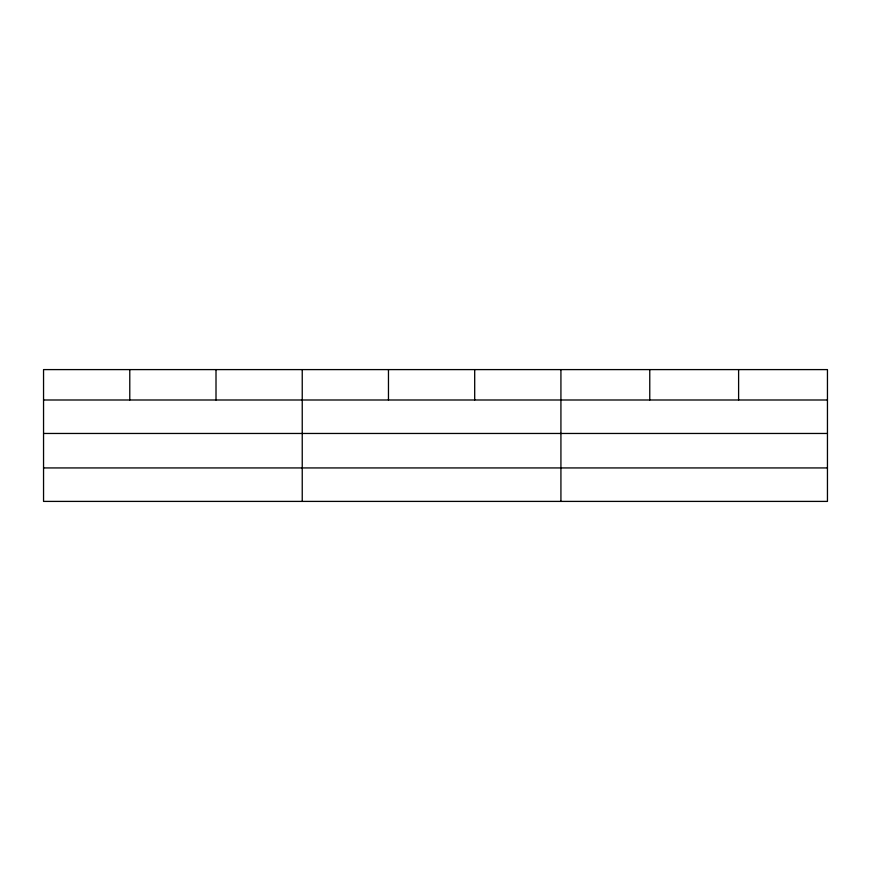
<?xml version="1.0" encoding="UTF-8"?>
<svg xmlns="http://www.w3.org/2000/svg" width="871" height="871" viewBox="0 0 871 871"><rect width="100%" height="100%" fill="white"/><g stroke="black" fill="none" stroke-linecap="round" stroke-linejoin="round"><path stroke-width="1.31" d="M827.45 433.464L827.45 369.598L43.55 369.598L43.55 501.402L827.45 501.402L827.45 433.464L43.55 433.464M43.55 399.996L827.45 399.996M43.55 467.934L827.45 467.934M738.608 369.598L738.608 399.996M649.766 369.598L649.766 399.996M560.924 369.598L560.924 501.402M474.695 369.598L474.695 399.996M388.466 369.598L388.466 399.996M302.237 369.598L302.237 501.402M216.008 369.598L216.008 399.996M129.779 369.598L129.779 399.996"/></g></svg>
